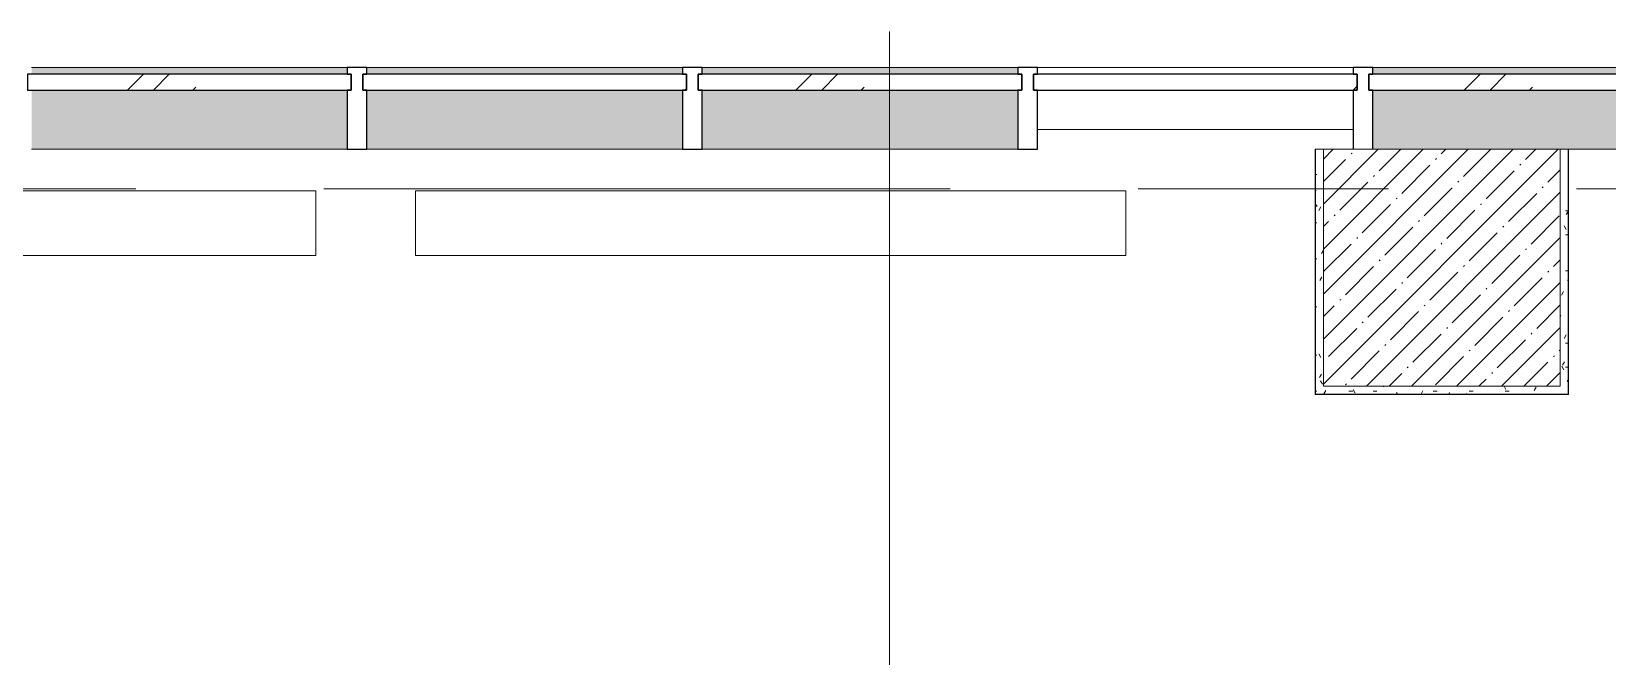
# Model space of a CAD drawing. Header units: millimetres. Extents: x -4185 to 186529, y -8553 to 29097.
# Drawn here: x 5835 to 9830, y 25816 to 27398 of the extents above; entities that cross this region are included whole.
import ezdxf

# ---------------------------------------------------------------- set-up
doc = ezdxf.new("R2010")
doc.units = ezdxf.units.MM
doc.linetypes.add('Осевая', pattern=[3175, 635, -476.25, 1587.5, -476.25])
for name, color, linetype, lineweight in [('A-GLAZ-CURT', 7, 'Continuous', 9), ('A-GLAZ-CURT-1', 7, 'Continuous', 25), ('A-GLAZ-CWMG', 7, 'Continuous', 9), ('A-GLAZ-CWMG-1', 7, 'Continuous', 25), ('I-WALL', 7, 'Continuous', 9), ('M-EQPM', 7, 'Continuous', 9), ('S-COLS', 7, 'Continuous', 9), ('Оси', 7, 'Continuous', 9), ('Оси-2', 7, 'Осевая', 9)]:
    doc.layers.add(name, color=color, linetype=linetype, lineweight=lineweight)
for name, color, linetype, lineweight, true_color in [('A-WALL-1', 7, 'Continuous', 9, 0x3c3c3c), ('A-WALL-FNSH-1', 7, 'Continuous', 9, 0x3c3c3c), ('M-EQPM-1', 7, 'Continuous', 9, 0xd4d4d4)]:
    doc.layers.add(name, color=color, linetype=linetype, lineweight=lineweight, true_color=true_color)
pattern_1 = [(0, (0, 0), (121.92, 30.48), [10.058, -81.382, 10.058, -81.382, -487.68]), (0, (0, 0), (121.92, 30.48), [-182.88, 10.058, -172.822, 10.058, -81.382, -213.36]), (0, (0, 0), (121.92, 30.48), [-457.2, 10.058, -50.902, 10.058, -142.342]), (120, (45.72, 15.24), (-87.356454, 90.345817), [10.058, -81.382, 10.058, -81.382, -487.68]), (120, (45.72, 15.24), (-87.356454, 90.345817), [-182.88, 10.058, -172.822, 10.058, -81.382, -213.36]), (120, (45.72, 15.24), (-87.356454, 90.345817), [-457.2, 10.058, -50.902, 10.058, -142.342]), (240, (60.96, 76.2), (-34.563546, -120.825817), [10.058, -81.382, 10.058, -81.382, -487.68]), (240, (60.96, 76.2), (-34.563546, -120.825817), [-182.88, 10.058, -172.822, 10.058, -81.382, -213.36]), (240, (60.96, 76.2), (-34.563546, -120.825817), [-457.2, 10.058, -50.902, 10.058, -142.342])]

# ---------------------------------------------------------------- blocks, each defined once
blk = doc.blocks.new('Системная панель - Стекло - 40мм-22856067-План размещения напольных электротехнических лючков и розеток 1 этажа в осях 1-12')
at = {"layer": 'A-GLAZ-CURT'}
h = blk.add_hatch(dxfattribs=at)
h.set_pattern_fill('FP_24', color=256, style=0, pattern_type=2)
h.set_pattern_definition([(45, (-8885, -27190), (-282.8427, 282.8427), [200, -600]), (45, (-9085, -27290), (-282.8427, 282.8427), [600, -200]), (45, (-8685, -27390), (-282.8427, 282.8427), [200, -600])])
h.paths.add_polyline_path([(410, -40), (410, 0), (-410, 0), (-410, -40), (400, -40)])
at = {"layer": 'A-GLAZ-CURT-1'}
for p, q in [((410, 0), (-410, 0)), ((-410, 0), (-410, -40)), ((410, -40), (410, 0)), ((-410, -40), (410, -40))]:
    blk.add_line(p, q, dxfattribs=at)
blk = doc.blocks.new('Прямоугольный импост - Импост структурный с накладкой - 160мм-20149069-План размещения напольных электротехнических лючков и розеток 1 этажа в осях 1-12')
at = {"layer": 'A-GLAZ-CWMG'}
for p, q in [((9185, 27307), (8385, 27307)), ((9185, 27150), (8385, 27150))]:
    blk.add_line(p, q, dxfattribs=at)
blk = doc.blocks.new('Прямоугольный импост - Импост структурный с накладкой - 190мм-20153693-План размещения напольных электротехнических лючков и розеток 1 этажа в осях 1-12')
at = {"layer": 'A-GLAZ-CWMG-1'}
for p, q in [((-25, 40), (-25, 190)), ((-25, 190), (25, 190)), ((25, 190), (25, 40)), ((-15, 40), (-25, 40)), ((-15, 0), (-15, 40)), ((15, 40), (15, 0)), ((25, 40), (15, 40)), ((-25, -17), (-25, 0)), ((-25, 0), (-15, 0)), ((15, 0), (25, 0)), ((25, 0), (25, -17)), ((25, -17), (-25, -17))]:
    blk.add_line(p, q, dxfattribs=at)
blk = doc.blocks.new('Системная панель - Стекло - 40мм-V27-План размещения напольных электротехнических лючков и розеток 1 этажа в осях 1-12')
at = {"layer": 'A-GLAZ-CURT'}
h = blk.add_hatch(dxfattribs=at)
h.set_pattern_fill('FP_39', color=256, style=0, pattern_type=2)
h.set_pattern_definition([(45, (-9735, -27190), (-282.8427, 282.8427), [200, -600]), (45, (-9935, -27290), (-282.8427, 282.8427), [600, -200]), (45, (-9535, -27390), (-282.8427, 282.8427), [200, -600])])
h.paths.add_polyline_path([(410, -40), (410, 0), (-410, 0), (-410, -40), (400, -40)])
at = {"layer": 'A-GLAZ-CURT-1'}
for p, q in [((410, 0), (-410, 0)), ((-410, 0), (-410, -40)), ((410, -40), (410, 0)), ((-410, -40), (410, -40))]:
    blk.add_line(p, q, dxfattribs=at)
blk = doc.blocks.new('Прямоугольный импост - Импост структурный с накладкой - 190мм-23186023-План размещения напольных электротехнических лючков и розеток 1 этажа в осях 1-12')
at = {"layer": 'A-GLAZ-CWMG'}
for points in [[(9948.5, 27290), (10035, 27290), (10035, 27307), (9235, 27307), (9235, 27290), (9710, 27290)], [(9730, 27100), (10035, 27100), (10035, 27250), (9235, 27250), (9235, 27100), (9710, 27100)]]:
    blk.add_hatch(color=256, dxfattribs=at).paths.add_polyline_path(points)
for p, q in [((10035, 27307), (9235, 27307)), ((10035, 27100), (9730, 27100))]:
    blk.add_line(p, q, dxfattribs=at)
blk = doc.blocks.new('Прямоугольный импост - Импост структурный с накладкой - 190мм-V28-План размещения напольных электротехнических лючков и розеток 1 этажа в осях 1-12')
at = {"layer": 'A-GLAZ-CWMG-1'}
for p, q in [((-25, 40), (-25, 190)), ((25, 190), (25, 40)), ((-15, 40), (-25, 40)), ((-15, 0), (-15, 40)), ((15, 40), (15, 0)), ((25, 40), (15, 40)), ((-25, -17), (-25, 0)), ((-25, 0), (-15, 0)), ((15, 0), (25, 0)), ((25, 0), (25, -17)), ((25, -17), (-25, -17))]:
    blk.add_line(p, q, dxfattribs=at)
blk = doc.blocks.new('Системная панель - Стекло - 40мм-V29-План размещения напольных электротехнических лючков и розеток 1 этажа в осях 1-12')
at = {"layer": 'A-GLAZ-CURT'}
h = blk.add_hatch(dxfattribs=at)
h.set_pattern_fill('FP_40', color=256, style=0, pattern_type=2)
h.set_pattern_definition([(45, (-8035, -27190), (-282.8427, 282.8427), [200, -600]), (45, (-8235, -27290), (-282.8427, 282.8427), [600, -200]), (45, (-7835, -27390), (-282.8427, 282.8427), [200, -600])])
h.paths.add_polyline_path([(410, -40), (410, 0), (-410, 0), (-410, -40), (400, -40)])
at = {"layer": 'A-GLAZ-CURT-1'}
for p, q in [((410, 0), (-410, 0)), ((-410, 0), (-410, -40)), ((410, -40), (410, 0)), ((-410, -40), (410, -40))]:
    blk.add_line(p, q, dxfattribs=at)
blk = doc.blocks.new('Прямоугольный импост - Импост структурный с накладкой - 190мм-V30-План размещения напольных электротехнических лючков и розеток 1 этажа в осях 1-12')
at = {"layer": 'A-GLAZ-CWMG'}
for points in [[(7656.2, 27290), (8335, 27290), (8335, 27307), (7535, 27307), (7535, 27290)], [(7656.2, 27100), (8335, 27100), (8335, 27250), (7535, 27250), (7535, 27100)]]:
    blk.add_hatch(color=256, dxfattribs=at).paths.add_polyline_path(points)
for p, q in [((8335, 27307), (7535, 27307)), ((8335, 27100), (7535, 27100))]:
    blk.add_line(p, q, dxfattribs=at)
blk = doc.blocks.new('Системная панель - Стекло - 40мм-V40-План размещения напольных электротехнических лючков и розеток 1 этажа в осях 1-12')
at = {"layer": 'A-GLAZ-CURT'}
h = blk.add_hatch(dxfattribs=at)
h.set_pattern_fill('FP_49', color=256, style=0, pattern_type=2)
h.set_pattern_definition([(45, (-7185, -27190), (-282.8427, 282.8427), [200, -600]), (45, (-7385, -27290), (-282.8427, 282.8427), [600, -200]), (45, (-6985, -27390), (-282.8427, 282.8427), [200, -600])])
h.paths.add_polyline_path([(410, -40), (410, 0), (-410, 0), (-410, -40), (400, -40)])
at = {"layer": 'A-GLAZ-CURT-1'}
for p, q in [((410, 0), (-410, 0)), ((-410, 0), (-410, -40)), ((410, -40), (410, 0)), ((-410, -40), (410, -40))]:
    blk.add_line(p, q, dxfattribs=at)
blk = doc.blocks.new('Системная панель - Стекло - 40мм-V45-План размещения напольных электротехнических лючков и розеток 1 этажа в осях 1-12')
at = {"layer": 'A-GLAZ-CURT'}
h = blk.add_hatch(dxfattribs=at)
h.set_pattern_fill('FP_54', color=256, style=0, pattern_type=2)
h.set_pattern_definition([(45, (-6335, -27190), (-282.8427, 282.8427), [200, -600]), (45, (-6535, -27290), (-282.8427, 282.8427), [600, -200]), (45, (-6135, -27390), (-282.8427, 282.8427), [200, -600])])
h.paths.add_polyline_path([(410, -40), (410, 0), (-410, 0), (-410, -40), (400, -40)])
at = {"layer": 'A-GLAZ-CURT-1'}
for p, q in [((410, 0), (-410, 0)), ((-410, 0), (-410, -40)), ((410, -40), (410, 0)), ((-410, -40), (410, -40))]:
    blk.add_line(p, q, dxfattribs=at)
blk = doc.blocks.new('BSC_Колонна _Прямоугольная - 600х600-V49-План размещения напольных электротехнических лючков и розеток 1 этажа в осях 1-12')
at = {"layer": 'S-COLS'}
h = blk.add_hatch(dxfattribs=at)
h.set_pattern_fill('FP_59', color=256, style=0, pattern_type=2)
h.set_pattern_definition([(45, (-9410, -26800), (-57.02463, 57.02463), []), (45, (-9352.975, -26800), (-57.02463, 57.02463), [100.806, -20.161, 3.353, -16.808])])
h.paths.add_polyline_path([(300, -300), (300, 300), (-300, 300), (-300, -300), (263.7, -300)])
for p, q in [((300, 300), (-300, 300)), ((-300, 300), (-300, -300)), ((300, -300), (300, 300)), ((-300, -300), (300, -300))]:
    blk.add_line(p, q, dxfattribs=at)
blk = doc.blocks.new('radiator_prado_classic_z_tip_30_po exemplyaru - Classic Z Тип 30-500-30677905-План размещения напольных электротехнических лючков и розеток 1 этажа в осях 1-12')
at = {"layer": 'M-EQPM-1'}
for p, q in [((0, 228), (0, 64)), ((1800, 228), (0, 228)), ((1800, 64), (1800, 228)), ((0, 64), (1800, 64))]:
    blk.add_line(p, q, dxfattribs=at)

msp = doc.modelspace()

# ---------------------------------------------------------------- hatches: boundary and pattern name
at = {"layer": 'I-WALL'}
h = msp.add_hatch(dxfattribs=at)
h.set_pattern_fill('FP_84', color=256, style=0, pattern_type=2)
h.set_pattern_definition(pattern_1)
h.paths.add_polyline_path([(9090, 26480), (9110, 26480), (9110, 27100), (9090, 27100), (9090, 26500)])
h = msp.add_hatch(dxfattribs=at)
h.set_pattern_fill('FP_84', color=256, style=0, pattern_type=2)
h.set_pattern_definition(pattern_1)
h.paths.add_polyline_path([(9710, 26500), (9730, 26500.7), (9730, 27100), (9710, 27100), (9710, 26695.5)])
h = msp.add_hatch(dxfattribs=at)
h.set_pattern_fill('FP_84', color=256, style=0, pattern_type=2)
h.set_pattern_definition(pattern_1)
h.paths.add_polyline_path([(9673.7, 26480), (9730, 26480), (9730, 26500), (9110, 26500), (9110, 26480)])

# ---------------------------------------------------------------- linework, layer by layer
at = {"layer": 'A-WALL-1'}
for p, q in [((9090, 27100), (9090, 26480)), ((9110, 27100), (9090, 27100)), ((9730, 27100), (9710, 27100)), ((9730, 26480), (9730, 27100)), ((9090, 26480), (9730, 26480))]:
    msp.add_line(p, q, dxfattribs=at)
at = {"layer": 'A-WALL-FNSH-1'}
for p, q in [((9089, 27100), (9089, 26479)), ((9090, 27100), (9089, 27100)), ((9731, 27100), (9730, 27100)), ((9731, 26479), (9731, 27100)), ((9089, 26479), (9731, 26479))]:
    msp.add_line(p, q, dxfattribs=at)
at = {"layer": 'Оси'}
msp.add_line((8010, 24898.1), (8010, 27398.1), dxfattribs=at)
at = {"layer": 'Оси-2'}
msp.add_line((-885.2, 27000), (31290.5, 27000), dxfattribs=at)

# ---------------------------------------------------------------- block references
at = {"layer": 'A-GLAZ-CURT'}
for name, p in [('Системная панель - Стекло - 40мм-V45-План размещения напольных электротехнических лючков и розеток 1 этажа в осях 1-12', (6235, 27290)), ('Системная панель - Стекло - 40мм-V40-План размещения напольных электротехнических лючков и розеток 1 этажа в осях 1-12', (7085, 27290)), ('Системная панель - Стекло - 40мм-V29-План размещения напольных электротехнических лючков и розеток 1 этажа в осях 1-12', (7935, 27290)), ('Системная панель - Стекло - 40мм-22856067-План размещения напольных электротехнических лючков и розеток 1 этажа в осях 1-12', (8785, 27290)), ('Системная панель - Стекло - 40мм-V27-План размещения напольных электротехнических лючков и розеток 1 этажа в осях 1-12', (9635, 27290))]:
    msp.add_blockref(name, p, dxfattribs=at)
at = {"layer": 'A-GLAZ-CWMG'}
for name, p in [('Прямоугольный импост - Импост структурный с накладкой - 190мм-V30-План размещения напольных электротехнических лючков и розеток 1 этажа в осях 1-12', (-1700, 0)), ('Прямоугольный импост - Импост структурный с накладкой - 190мм-V30-План размещения напольных электротехнических лючков и розеток 1 этажа в осях 1-12', (-850, 0)), ('Прямоугольный импост - Импост структурный с накладкой - 190мм-V30-План размещения напольных электротехнических лючков и розеток 1 этажа в осях 1-12', (0, 0)), ('Прямоугольный импост - Импост структурный с накладкой - 160мм-20149069-План размещения напольных электротехнических лючков и розеток 1 этажа в осях 1-12', (0, 0)), ('Прямоугольный импост - Импост структурный с накладкой - 190мм-23186023-План размещения напольных электротехнических лючков и розеток 1 этажа в осях 1-12', (0, 0))]:
    msp.add_blockref(name, p, dxfattribs=at)
at = {"layer": 'A-GLAZ-CWMG', "extrusion": (0, 0, -1), "rotation": 180}
for name, p in [('Прямоугольный импост - Импост структурный с накладкой - 190мм-20153693-План размещения напольных электротехнических лючков и розеток 1 этажа в осях 1-12', (-6660, 27290)), ('Прямоугольный импост - Импост структурный с накладкой - 190мм-20153693-План размещения напольных электротехнических лючков и розеток 1 этажа в осях 1-12', (-7510, 27290)), ('Прямоугольный импост - Импост структурный с накладкой - 190мм-20153693-План размещения напольных электротехнических лючков и розеток 1 этажа в осях 1-12', (-8360, 27290)), ('Прямоугольный импост - Импост структурный с накладкой - 190мм-V28-План размещения напольных электротехнических лючков и розеток 1 этажа в осях 1-12', (-9210, 27290))]:
    msp.add_blockref(name, p, dxfattribs=at)
at = {"layer": 'M-EQPM', "rotation": 180}
for p in [(6555.7, 27058.8), (8608.7, 27058.8)]:
    msp.add_blockref('radiator_prado_classic_z_tip_30_po exemplyaru - Classic Z Тип 30-500-30677905-План размещения напольных электротехнических лючков и розеток 1 этажа в осях 1-12', p, dxfattribs=at)
at = {"layer": 'S-COLS'}
msp.add_blockref('BSC_Колонна _Прямоугольная - 600х600-V49-План размещения напольных электротехнических лючков и розеток 1 этажа в осях 1-12', (9410, 26800), dxfattribs=at)

doc.saveas('drawing.dxf')
